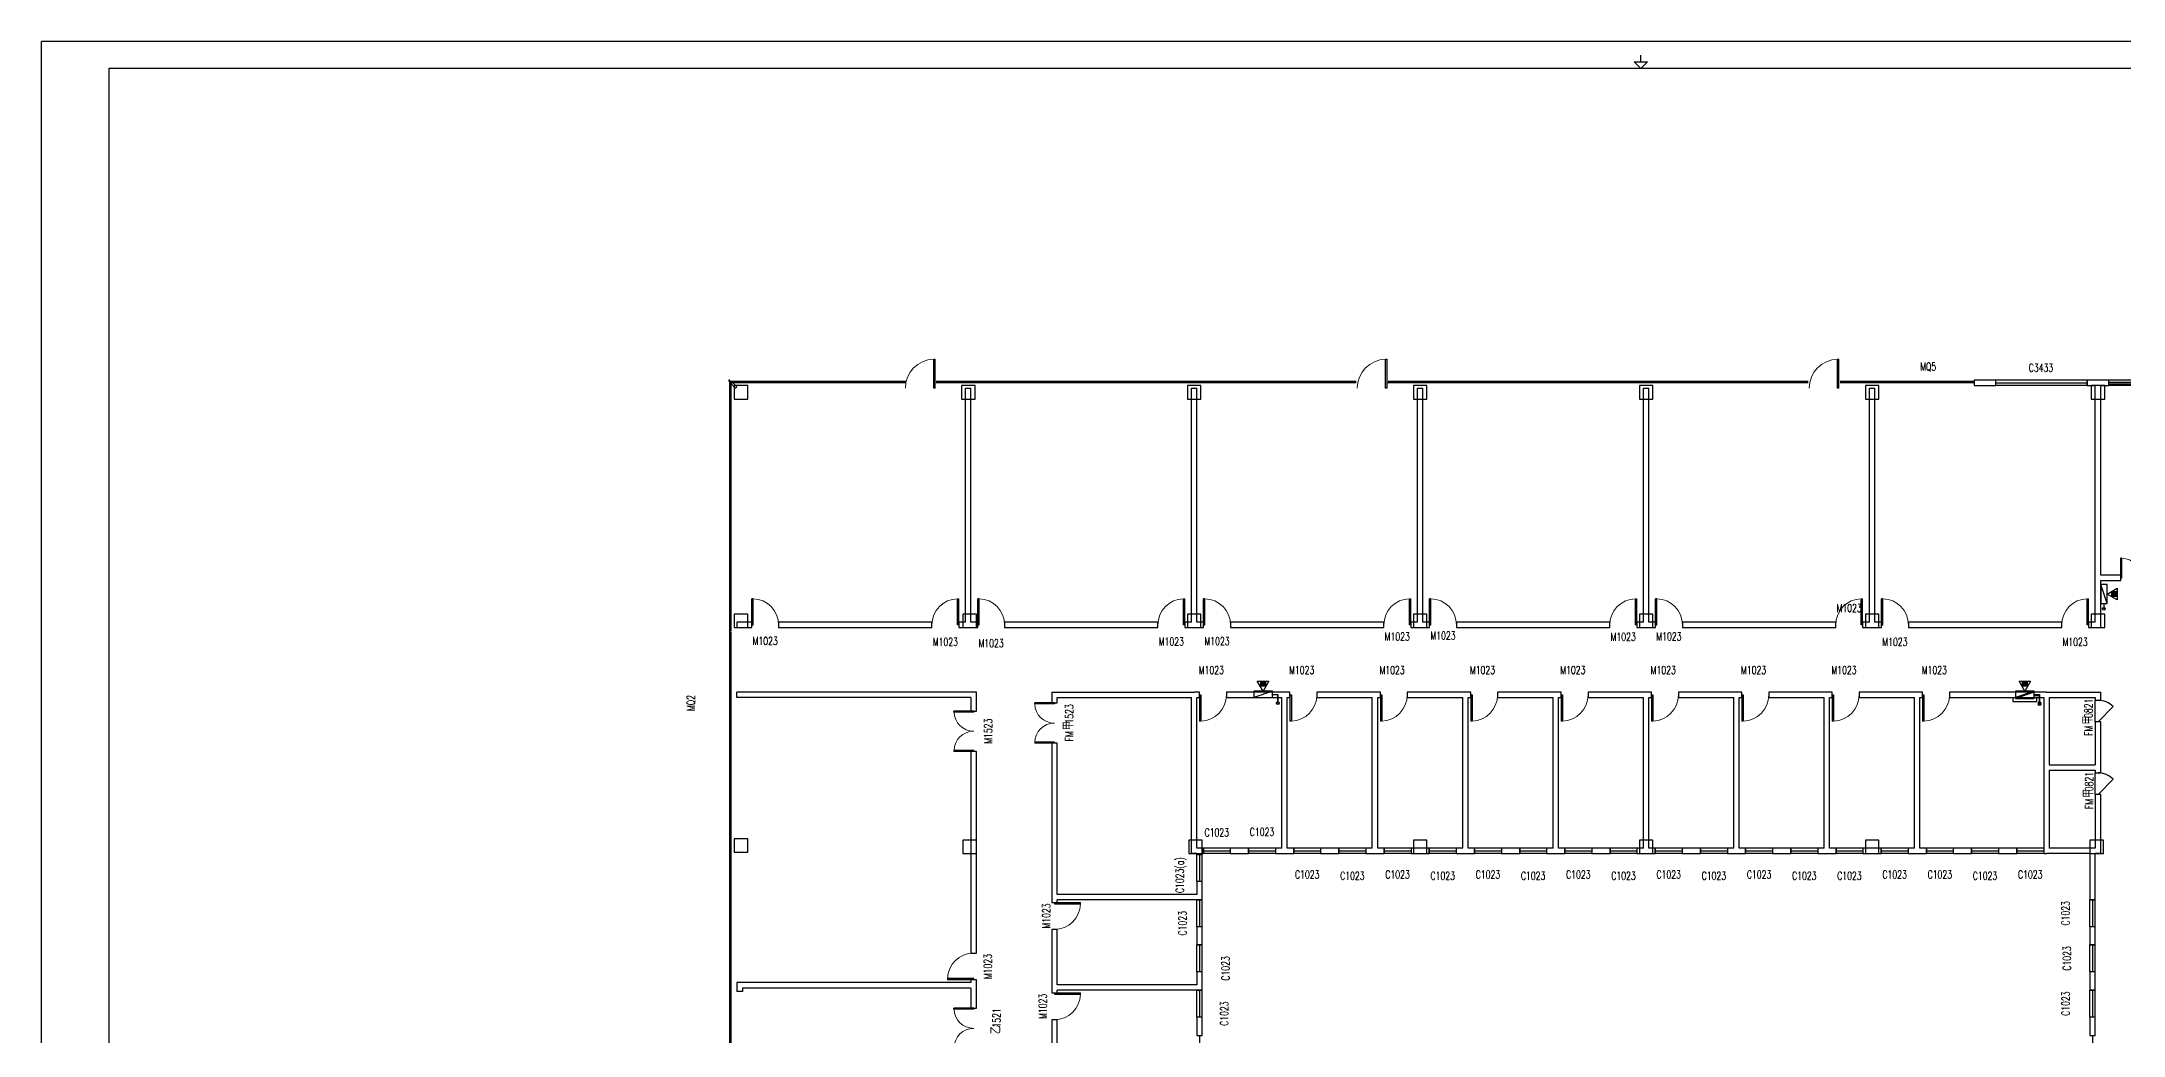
# Model space of a CAD drawing. Header units: inches. Extents: x -867 to 118033, y 1038912 to 1123012.
# Drawn here: x -867 to 76525, y 1086063 to 1123012 of the extents above; entities that cross this region are included whole.
import ezdxf

# ---------------------------------------------------------------- set-up
doc = ezdxf.new("R2010")
doc.units = ezdxf.units.IN
doc.header["$MEASUREMENT"] = 0
for name, color, linetype in [('COLUMN', 10, 'Continuous'), ('CURTWALL', 10, 'Continuous'), ('DOOR_FIRE', 10, 'Continuous'), ('DOOR_FIRE_TEXT', 10, 'Continuous'), ('WALL', 10, 'Continuous'), ('WINDOW', 10, 'Continuous'), ('WINDOW_TEXT', 10, 'Continuous')]:
    doc.layers.add(name, color=color, linetype=linetype)
doc.styles.add('_TCH_WINDOW', font='SIMPLEX', dxfattribs={"bigfont": 'GBCBIG'})

msp = doc.modelspace()

# ---------------------------------------------------------------- linework, layer by layer
at = {"color": 7}
for p, q in [((-867, 1038912), (-867, 1123012)), ((118033, 1123012), (-867, 1123012)), ((58583, 1122257), (58583, 1122507))]:
    msp.add_line(p, q, dxfattribs=at)
at = {"color": 1}
for p, q in [((75803, 1102123, -1000), (75803, 1101923, -1000)), ((44893, 1098743), (45093, 1098743)), ((45093, 1098743), (45093, 1098413)), ((73213, 1098743), (73413, 1098743)), ((73213, 1098702), (73413, 1098702)), ((73413, 1098743), (73413, 1098413)), ((73413, 1098702), (73413, 1098372))]:
    msp.add_line(p, q, dxfattribs=at)
at = {"color": 8}
for p, q in [((76221, 1102561, -1000), (76102, 1102441, -1000)), ((76164, 1102561, -1000), (76102, 1102498, -1000)), ((76249, 1102561, -1000), (76102, 1102413, -1000)), ((76136, 1102561, -1000), (76102, 1102526, -1000)), ((76193, 1102561, -1000), (76102, 1102470, -1000)), ((76278, 1102561, -1000), (76102, 1102385, -1000)), ((76278, 1102533, -1000), (76130, 1102385, -1000)), ((76278, 1102504, -1000), (76158, 1102385, -1000)), ((76278, 1102476, -1000), (76186, 1102385, -1000)), ((76278, 1102448, -1000), (76215, 1102385, -1000)), ((76278, 1102419, -1000), (76243, 1102385, -1000)), ((44455, 1099217), (44631, 1099041)), ((44455, 1099189), (44602, 1099041)), ((44455, 1099161), (44574, 1099041)), ((44455, 1099133), (44546, 1099041)), ((44455, 1099104), (44517, 1099041)), ((44455, 1099076), (44489, 1099041)), ((44483, 1099217), (44631, 1099070)), ((44511, 1099217), (44631, 1099098)), ((44539, 1099217), (44631, 1099126)), ((44568, 1099217), (44631, 1099155)), ((44596, 1099217), (44631, 1099183)), ((72775, 1099217), (72951, 1099041)), ((72775, 1099189), (72922, 1099041)), ((72775, 1099161), (72894, 1099041)), ((72775, 1099133), (72866, 1099041)), ((72775, 1099104), (72837, 1099041)), ((72775, 1099076), (72809, 1099041)), ((72803, 1099217), (72951, 1099070)), ((72831, 1099217), (72951, 1099098)), ((72859, 1099217), (72951, 1099126)), ((72888, 1099217), (72951, 1099155)), ((72916, 1099217), (72951, 1099183))]:
    msp.add_line(p, q, dxfattribs=at)
at = {"color": 1, "linetype": 'Continuous', "ltscale": 2}
for p, q in [((45093, 1098413), (45093, 1098743)), ((73413, 1098413), (73413, 1098743)), ((73413, 1098372), (73413, 1098702))]:
    msp.add_line(p, q, dxfattribs=at)
at = {"color": 7}
msp.add_lwpolyline([(117033, 1039912), (117033, 1122012), (1633, 1122012), (1633, 1039912)], close=True, dxfattribs=at)
at = {"color": 30, "linetype": 'Continuous'}
for points in [[(75683, 1102823), (75683, 1102123), (75923, 1102123), (75683, 1102823)], [(75683, 1102823), (75683, 1102123), (75923, 1102123), (75923, 1102823)], [(44193, 1098622), (44893, 1098622), (44893, 1098862), (44193, 1098862)], [(44193, 1098622), (44893, 1098622), (44893, 1098862), (44193, 1098622)], [(72513, 1098622), (73213, 1098622), (73213, 1098862), (72513, 1098862)], [(72513, 1098622), (73213, 1098622), (73213, 1098862), (72513, 1098622)], [(72513, 1098582), (73213, 1098582), (73213, 1098822), (72513, 1098582)], [(72513, 1098582), (73213, 1098582), (73213, 1098822), (72513, 1098822)]]:
    msp.add_lwpolyline(points, close=True, dxfattribs=at)
at = {"color": 2}
for points in [[(75923, 1102473), (76295, 1102688), (76295, 1102258)], [(76278, 1102561), (76278, 1102385), (76102, 1102385), (76102, 1102561)], [(44543, 1098862), (44328, 1099235), (44757, 1099235)], [(44455, 1099217), (44631, 1099217), (44631, 1099041), (44455, 1099041)], [(72863, 1098862), (72648, 1099235), (73077, 1099235)], [(72775, 1099217), (72951, 1099217), (72951, 1099041), (72775, 1099041)]]:
    msp.add_lwpolyline(points, close=True, dxfattribs=at)
at = {"color": 30}
msp.add_lwpolyline([(72413, 1098622), (72413, 1098482), (73313, 1098482), (73313, 1098622)], dxfattribs=at)
at = {"color": 7}
msp.add_polyline3d([(58333, 1122257, 0), (58833, 1122257, 0), (58583, 1122007, 0)], close=True, dxfattribs=at)
at = {"color": 2}
for centre in [(75803, 1101923, -2000), (45093, 1098413), (73413, 1098413), (73413, 1098372)]:
    msp.add_circle(centre, 50, dxfattribs=at)
at = {"layer": 'COLUMN', "color": 2, "ltscale": 3}
for points in [[(25383, 1109723), (25383, 1110223), (24883, 1110223), (24883, 1109723)], [(33833, 1109723), (33833, 1110223), (33333, 1110223), (33333, 1109723)], [(42233, 1109723), (42233, 1110223), (41733, 1110223), (41733, 1109723)], [(50633, 1109723), (50633, 1110223), (50133, 1110223), (50133, 1109723)], [(59033, 1109723), (59033, 1110223), (58533, 1110223), (58533, 1109723)], [(67433, 1109723), (67433, 1110223), (66933, 1110223), (66933, 1109723)], [(75833, 1109723), (75833, 1110223), (75333, 1110223), (75333, 1109723)], [(25383, 1101223), (25383, 1101723), (24883, 1101723), (24883, 1101223)], [(33883, 1101223), (33883, 1101723), (33383, 1101723), (33383, 1101223)], [(42233, 1101223), (42233, 1101723), (41733, 1101723), (41733, 1101223)], [(50633, 1101223), (50633, 1101723), (50133, 1101723), (50133, 1101223)], [(59033, 1101223), (59033, 1101723), (58533, 1101723), (58533, 1101223)], [(67433, 1101223), (67433, 1101723), (66933, 1101723), (66933, 1101223)], [(75833, 1101223), (75833, 1101723), (75333, 1101723), (75333, 1101223)], [(25383, 1092873), (25383, 1093373), (24883, 1093373), (24883, 1092873)], [(33883, 1092823), (33883, 1093323), (33383, 1093323), (33383, 1092823)], [(42283, 1092823), (42283, 1093323), (41783, 1093323), (41783, 1092823)], [(50633, 1092823), (50633, 1093323), (50133, 1093323), (50133, 1092823)], [(59033, 1092823), (59033, 1093323), (58533, 1093323), (58533, 1092823)], [(67433, 1092823), (67433, 1093323), (66933, 1093323), (66933, 1092823)], [(75783, 1092823), (75783, 1093323), (75283, 1093323), (75283, 1092823)]]:
    msp.add_lwpolyline(points, close=True, dxfattribs=at)
at = {"layer": 'CURTWALL', "color": 4}
for p, q in [((32393, 1110393), (48003, 1110393)), ((32393, 1110343), (48003, 1110343)), ((49153, 1110343), (64803, 1110343)), ((49193, 1110393), (64803, 1110393))]:
    msp.add_line(p, q, dxfattribs=at)
for points in [[(24763, 1101053), (24713, 1101053), (24713, 1110393), (31243, 1110393)], [(24763, 1101103), (24763, 1101103), (24763, 1110343), (31243, 1110343)], [(65993, 1110393), (67603, 1110393), (67603, 1110393), (70983, 1110393)], [(65993, 1110343), (67553, 1110343), (67553, 1110343), (70983, 1110343)], [(27963, 1084253), (24713, 1084253), (24713, 1101063)], [(27963, 1084303), (24763, 1084303), (24763, 1101063)]]:
    msp.add_lwpolyline(points, dxfattribs=at)
at = {"layer": 'DOOR_FIRE', "color": 7}
for p, q in [((76433, 1103073), (76433, 1103804)), ((76470, 1103804), (76433, 1103804)), ((76470, 1103073), (76470, 1103804)), ((76433, 1103073), (76470, 1103073)), ((36051, 1098385), (36051, 1098423)), ((36783, 1098423), (36051, 1098423)), ((36783, 1098385), (36051, 1098385)), ((36783, 1098423), (36783, 1098385)), ((36051, 1096960), (36051, 1096923)), ((36783, 1096960), (36051, 1096960)), ((36783, 1096923), (36051, 1096923)), ((36783, 1096923), (36783, 1096960)), ((33051, 1087035), (33051, 1087073)), ((33783, 1087073), (33051, 1087073)), ((33783, 1087035), (33051, 1087035)), ((33783, 1087073), (33783, 1087035))]:
    msp.add_line(p, q, dxfattribs=at)
at = {"layer": 'DOOR_FIRE', "color": 4}
for p, q in [((75483, 1097723), (75483, 1098523)), ((75583, 1097723), (76148, 1098288)), ((75483, 1095023), (75483, 1095823)), ((75583, 1095023), (76148, 1095588))]:
    msp.add_line(p, q, dxfattribs=at)
at = {"layer": 'DOOR_FIRE', "color": 7, "lineweight": 13}
for centre, start, end in [((76451, 1103073), 0, 88.53072), ((36783, 1098404), 181.46928, 270), ((36783, 1096941), 90, 178.53072), ((33783, 1087054), 181.46928, 270), ((33783, 1085591), 90, 178.53072)]:
    msp.add_arc(centre, 731, start, end, dxfattribs=at)
at = {"layer": 'DOOR_FIRE', "color": 4}
for centre in [(75583, 1097723), (75583, 1095023)]:
    msp.add_arc(centre, 800, 45, 90, dxfattribs=at)
at = {"layer": 'WALL', "color": 2}
for p, q in [((33483, 1110123), (33683, 1110123)), ((33483, 1101423), (33483, 1110123)), ((33683, 1101423), (33683, 1110123)), ((41883, 1101423), (41883, 1110123)), ((41883, 1110123), (42083, 1110123)), ((42083, 1101423), (42083, 1110123)), ((50283, 1101423), (50283, 1110123)), ((50283, 1110123), (50483, 1110123)), ((50483, 1101423), (50483, 1110123)), ((58683, 1101423), (58683, 1110123)), ((58683, 1110123), (58883, 1110123)), ((58883, 1101423), (58883, 1110123)), ((67083, 1101423), (67083, 1110123)), ((67083, 1110123), (67283, 1110123)), ((67283, 1101423), (67283, 1110123)), ((70983, 1110422), (70983, 1110223)), ((71783, 1110422), (70983, 1110422)), ((70983, 1110223), (71783, 1110223)), ((71783, 1110223), (71783, 1110422)), ((75583, 1110422), (75183, 1110422)), ((75183, 1110422), (75183, 1110223)), ((75183, 1110223), (75483, 1110223)), ((75483, 1103073), (75483, 1110223)), ((75983, 1110422), (75583, 1110422)), ((75683, 1110223), (75983, 1110223)), ((75683, 1103173), (75683, 1110223)), ((75983, 1110223), (75983, 1110422)), ((75483, 1101423), (75483, 1103073)), ((76433, 1103173), (75683, 1103173)), ((75683, 1101223), (75683, 1102973)), ((75683, 1102973), (76433, 1102973)), ((76433, 1102973), (76433, 1103173)), ((24983, 1101423), (24983, 1101223)), ((25533, 1101423), (24983, 1101423)), ((25533, 1101223), (25533, 1101423)), ((32233, 1101423), (26533, 1101423)), ((26533, 1101423), (26533, 1101223)), ((32233, 1101223), (32233, 1101423)), ((33483, 1101423), (33233, 1101423)), ((33233, 1101423), (33233, 1101223)), ((33933, 1101423), (33683, 1101423)), ((33933, 1101223), (33933, 1101423)), ((34933, 1101423), (34933, 1101223)), ((40633, 1101423), (34933, 1101423)), ((40633, 1101223), (40633, 1101423)), ((41883, 1101423), (41633, 1101423)), ((41633, 1101423), (41633, 1101223)), ((42333, 1101423), (42083, 1101423)), ((42333, 1101223), (42333, 1101423)), ((43333, 1101423), (43333, 1101223)), ((49033, 1101423), (43333, 1101423)), ((49033, 1101223), (49033, 1101423)), ((50283, 1101423), (50033, 1101423)), ((50033, 1101423), (50033, 1101223)), ((50733, 1101423), (50483, 1101423)), ((50733, 1101223), (50733, 1101423)), ((51733, 1101423), (51733, 1101223)), ((57433, 1101423), (51733, 1101423)), ((57433, 1101223), (57433, 1101423)), ((58683, 1101423), (58433, 1101423)), ((58433, 1101423), (58433, 1101223)), ((59133, 1101423), (58883, 1101423)), ((59133, 1101223), (59133, 1101423)), ((60133, 1101423), (60133, 1101223)), ((65833, 1101423), (60133, 1101423)), ((65833, 1101223), (65833, 1101423)), ((66833, 1101423), (66833, 1101223)), ((67083, 1101423), (66833, 1101423)), ((67533, 1101423), (67283, 1101423)), ((67533, 1101223), (67533, 1101423)), ((74233, 1101423), (68533, 1101423)), ((68533, 1101423), (68533, 1101223)), ((74233, 1101223), (74233, 1101423)), ((75483, 1101423), (75233, 1101423)), ((75233, 1101423), (75233, 1101223)), ((24983, 1101223), (25533, 1101223)), ((26533, 1101223), (32233, 1101223)), ((33233, 1101223), (33583, 1101223)), ((33583, 1101223), (33933, 1101223)), ((34933, 1101223), (40633, 1101223)), ((41633, 1101223), (41983, 1101223)), ((41983, 1101223), (42333, 1101223)), ((43333, 1101223), (49033, 1101223)), ((50033, 1101223), (50383, 1101223)), ((50383, 1101223), (50733, 1101223)), ((51733, 1101223), (57433, 1101223)), ((58433, 1101223), (58783, 1101223)), ((58783, 1101223), (59133, 1101223)), ((60133, 1101223), (65833, 1101223)), ((66833, 1101223), (67183, 1101223)), ((67183, 1101223), (67533, 1101223)), ((68533, 1101223), (74233, 1101223)), ((75233, 1101223), (75683, 1101223)), ((33883, 1098822), (24983, 1098822)), ((24983, 1098622), (24983, 1098822)), ((33683, 1098622), (24983, 1098622)), ((33683, 1098622), (33683, 1098123)), ((33883, 1098123), (33883, 1098822)), ((36683, 1098822), (41983, 1098822)), ((36683, 1098822), (36683, 1098423)), ((36683, 1098423), (36883, 1098423)), ((36883, 1098423), (36883, 1098622)), ((36883, 1098622), (41883, 1098622)), ((41883, 1092823), (41883, 1098622)), ((42183, 1098822), (41983, 1098822)), ((42083, 1093023), (42083, 1098622)), ((42083, 1098622), (42183, 1098622)), ((42183, 1098622), (42183, 1098822)), ((43183, 1098822), (43183, 1098622)), ((45343, 1098822), (43183, 1098822)), ((43183, 1098622), (45243, 1098622)), ((45243, 1093023), (45243, 1098622)), ((45543, 1098822), (45343, 1098822)), ((45443, 1098622), (45543, 1098622)), ((45443, 1093023), (45443, 1098622)), ((45543, 1098622), (45543, 1098822)), ((46543, 1098822), (46543, 1098622)), ((48703, 1098822), (46543, 1098822)), ((46543, 1098622), (48603, 1098622)), ((48603, 1093023), (48603, 1098622)), ((48903, 1098822), (48703, 1098822)), ((48803, 1093023), (48803, 1098622)), ((48803, 1098622), (48903, 1098622)), ((48903, 1098622), (48903, 1098822)), ((52063, 1098822), (49903, 1098822)), ((49903, 1098822), (49903, 1098622)), ((49903, 1098622), (51963, 1098622)), ((51963, 1093023), (51963, 1098622)), ((52263, 1098822), (52063, 1098822)), ((52163, 1098622), (52263, 1098622)), ((52163, 1093023), (52163, 1098622)), ((52263, 1098622), (52263, 1098822)), ((55423, 1098822), (53263, 1098822)), ((53263, 1098822), (53263, 1098622)), ((53263, 1098622), (55323, 1098622)), ((55323, 1093023), (55323, 1098622)), ((55623, 1098822), (55423, 1098822)), ((55523, 1093023), (55523, 1098622)), ((55523, 1098622), (55623, 1098622)), ((55623, 1098622), (55623, 1098822)), ((56623, 1098822), (56623, 1098622)), ((58783, 1098822), (56623, 1098822)), ((56623, 1098622), (58683, 1098622)), ((58683, 1093023), (58683, 1098622)), ((58983, 1098822), (58783, 1098822)), ((58883, 1093023), (58883, 1098622)), ((58883, 1098622), (58983, 1098622)), ((58983, 1098622), (58983, 1098822)), ((59983, 1098822), (59983, 1098622)), ((62143, 1098822), (59983, 1098822)), ((59983, 1098622), (62043, 1098622)), ((62043, 1093023), (62043, 1098622)), ((62343, 1098822), (62143, 1098822)), ((62243, 1098622), (62343, 1098622)), ((62243, 1093023), (62243, 1098622)), ((62343, 1098622), (62343, 1098822)), ((63343, 1098822), (63343, 1098622)), ((65503, 1098822), (63343, 1098822)), ((63343, 1098622), (65403, 1098622)), ((65403, 1093023), (65403, 1098622)), ((65703, 1098822), (65503, 1098822)), ((65603, 1098622), (65703, 1098622)), ((65603, 1093023), (65603, 1098622)), ((65703, 1098622), (65703, 1098822)), ((68863, 1098822), (66703, 1098822)), ((66703, 1098822), (66703, 1098622)), ((66703, 1098622), (68763, 1098622)), ((68763, 1093023), (68763, 1098622)), ((69063, 1098822), (68863, 1098822)), ((68963, 1098622), (69063, 1098622)), ((68963, 1093023), (68963, 1098622)), ((69063, 1098622), (69063, 1098822)), ((73663, 1098822), (70063, 1098822)), ((70063, 1098822), (70063, 1098622)), ((70063, 1098622), (73563, 1098622)), ((73563, 1098622), (73563, 1096023)), ((73663, 1098822), (75683, 1098822)), ((73763, 1098622), (73763, 1096123)), ((73763, 1098622), (75483, 1098622)), ((75483, 1098622), (75483, 1098523)), ((75483, 1098523), (75683, 1098523)), ((75683, 1098523), (75683, 1098822)), ((33683, 1098123), (33883, 1098123)), ((75483, 1097723), (75483, 1096123)), ((75683, 1097723), (75483, 1097723)), ((75683, 1096023), (75683, 1097723)), ((36883, 1096923), (36683, 1096923)), ((36683, 1096923), (36683, 1091203)), ((36883, 1091303), (36883, 1096923)), ((33883, 1096623), (33683, 1096623)), ((33683, 1096623), (33683, 1089123)), ((33883, 1089123), (33883, 1096623)), ((73563, 1096023), (73563, 1093023)), ((73763, 1096123), (75483, 1096123)), ((73763, 1095923), (75483, 1095923)), ((73763, 1095923), (73763, 1093023)), ((75483, 1095923), (75483, 1095823)), ((75683, 1095823), (75683, 1096023)), ((75483, 1095823), (75683, 1095823)), ((75483, 1095023), (75483, 1093023)), ((75683, 1095023), (75483, 1095023)), ((75683, 1092823), (75683, 1095023)), ((42083, 1092823), (41883, 1092823)), ((42183, 1093023), (42083, 1093023)), ((42083, 1092823), (42083, 1092783)), ((42323, 1093023), (42183, 1093023)), ((42283, 1092783), (42283, 1092823)), ((42283, 1092823), (42323, 1092823)), ((42323, 1092823), (42323, 1093023)), ((44003, 1093023), (43323, 1093023)), ((43323, 1093023), (43323, 1092823)), ((43323, 1092823), (44003, 1092823)), ((44003, 1092823), (44003, 1093023)), ((45003, 1093023), (45003, 1092823)), ((45243, 1093023), (45003, 1093023)), ((45003, 1092823), (45343, 1092823)), ((45343, 1092823), (45683, 1092823)), ((45683, 1093023), (45443, 1093023)), ((45683, 1092823), (45683, 1093023)), ((46683, 1093023), (46683, 1092823)), ((47363, 1093023), (46683, 1093023)), ((46683, 1092823), (47363, 1092823)), ((47363, 1092823), (47363, 1093023)), ((48363, 1093023), (48363, 1092823)), ((48603, 1093023), (48363, 1093023)), ((48363, 1092823), (48703, 1092823)), ((48703, 1092823), (49043, 1092823)), ((49043, 1093023), (48803, 1093023)), ((49043, 1092823), (49043, 1093023)), ((50723, 1093023), (50043, 1093023)), ((50043, 1093023), (50043, 1092823)), ((50043, 1092823), (50723, 1092823)), ((50723, 1092823), (50723, 1093023)), ((51963, 1093023), (51723, 1093023)), ((51723, 1093023), (51723, 1092823)), ((51723, 1092823), (52063, 1092823)), ((52063, 1092823), (52403, 1092823)), ((52403, 1093023), (52163, 1093023)), ((52403, 1092823), (52403, 1093023)), ((53403, 1093023), (53403, 1092823)), ((54083, 1093023), (53403, 1093023)), ((53403, 1092823), (54083, 1092823)), ((54083, 1092823), (54083, 1093023)), ((55083, 1093023), (55083, 1092823)), ((55323, 1093023), (55083, 1093023)), ((55083, 1092823), (55423, 1092823)), ((55423, 1092823), (55763, 1092823)), ((55763, 1093023), (55523, 1093023)), ((55763, 1092823), (55763, 1093023)), ((57443, 1093023), (56763, 1093023)), ((56763, 1093023), (56763, 1092823)), ((56763, 1092823), (57443, 1092823)), ((57443, 1092823), (57443, 1093023)), ((58683, 1093023), (58443, 1093023)), ((58443, 1093023), (58443, 1092823)), ((58443, 1092823), (58783, 1092823)), ((58783, 1092823), (59123, 1092823)), ((59123, 1093023), (58883, 1093023)), ((59123, 1092823), (59123, 1093023)), ((60123, 1093023), (60123, 1092823)), ((60803, 1093023), (60123, 1093023)), ((60123, 1092823), (60803, 1092823)), ((60803, 1092823), (60803, 1093023)), ((62043, 1093023), (61803, 1093023)), ((61803, 1093023), (61803, 1092823)), ((61803, 1092823), (62143, 1092823)), ((62143, 1092823), (62483, 1092823)), ((62483, 1093023), (62243, 1093023)), ((62483, 1092823), (62483, 1093023)), ((64163, 1093023), (63483, 1093023)), ((63483, 1093023), (63483, 1092823)), ((63483, 1092823), (64163, 1092823)), ((64163, 1092823), (64163, 1093023)), ((65163, 1093023), (65163, 1092823)), ((65403, 1093023), (65163, 1093023)), ((65163, 1092823), (65503, 1092823)), ((65503, 1092823), (65843, 1092823)), ((65843, 1093023), (65603, 1093023)), ((65843, 1092823), (65843, 1093023)), ((67523, 1093023), (66843, 1093023)), ((66843, 1093023), (66843, 1092823)), ((66843, 1092823), (67523, 1092823)), ((67523, 1092823), (67523, 1093023)), ((68763, 1093023), (68523, 1093023)), ((68523, 1093023), (68523, 1092823)), ((68523, 1092823), (68863, 1092823)), ((68863, 1092823), (69203, 1092823)), ((69203, 1093023), (68963, 1093023)), ((69203, 1092823), (69203, 1093023)), ((70883, 1093023), (70203, 1093023)), ((70203, 1093023), (70203, 1092823)), ((70203, 1092823), (70883, 1092823)), ((70883, 1092823), (70883, 1093023)), ((72563, 1093023), (71883, 1093023)), ((71883, 1093023), (71883, 1092823)), ((71883, 1092823), (72563, 1092823)), ((72563, 1092823), (72563, 1093023)), ((73563, 1093023), (73563, 1092823)), ((73563, 1092823), (73663, 1092823)), ((75283, 1092823), (73663, 1092823)), ((75383, 1093023), (73763, 1093023)), ((75283, 1092823), (75283, 1091103)), ((75483, 1093023), (75383, 1093023)), ((75683, 1092823), (75483, 1092823)), ((75483, 1091103), (75483, 1092823)), ((42083, 1092783), (42283, 1092783)), ((42083, 1091303), (36883, 1091303)), ((42083, 1091783), (42083, 1091303)), ((42283, 1091783), (42083, 1091783)), ((42283, 1091203), (42283, 1091783)), ((36683, 1091203), (36683, 1091003)), ((36683, 1091003), (36883, 1091003)), ((36883, 1091003), (36883, 1091103)), ((42083, 1091103), (36883, 1091103)), ((42083, 1091103), (42283, 1091103)), ((42283, 1091103), (42283, 1091203)), ((75283, 1091103), (75483, 1091103)), ((36883, 1090003), (36683, 1090003)), ((36683, 1090003), (36683, 1087843)), ((36883, 1087943), (36883, 1090003)), ((42283, 1090103), (42083, 1090103)), ((42083, 1090103), (42083, 1089423)), ((42283, 1089423), (42283, 1090103)), ((75483, 1090103), (75283, 1090103)), ((75283, 1090103), (75283, 1089423)), ((75483, 1089423), (75483, 1090103)), ((33683, 1089123), (33883, 1089123)), ((42083, 1089423), (42283, 1089423)), ((75283, 1089423), (75483, 1089423)), ((42283, 1088423), (42083, 1088423)), ((42083, 1088423), (42083, 1087943)), ((42283, 1087843), (42283, 1088423)), ((75283, 1088423), (75283, 1087743)), ((75483, 1088423), (75283, 1088423)), ((75483, 1087743), (75483, 1088423)), ((33683, 1088023), (24983, 1088023)), ((24983, 1088023), (24983, 1087693)), ((25183, 1087693), (24983, 1087693)), ((25183, 1087823), (25183, 1087693)), ((33683, 1087823), (25183, 1087823)), ((33683, 1088123), (33683, 1088023)), ((33883, 1088123), (33683, 1088123)), ((33683, 1087823), (33683, 1087073)), ((33883, 1087923), (33883, 1088123)), ((33883, 1087073), (33883, 1087923)), ((36683, 1087843), (36683, 1087643)), ((36683, 1087643), (36883, 1087643)), ((42083, 1087943), (36883, 1087943)), ((36883, 1087643), (36883, 1087743)), ((42083, 1087743), (36883, 1087743)), ((42083, 1087743), (42283, 1087743)), ((42283, 1087743), (42283, 1087843)), ((75283, 1087743), (75483, 1087743)), ((33683, 1087073), (33883, 1087073)), ((36683, 1086643), (36683, 1084483)), ((36883, 1086643), (36683, 1086643)), ((36883, 1084583), (36883, 1086643)), ((42083, 1086743), (42083, 1086063)), ((42283, 1086743), (42083, 1086743)), ((42283, 1086063), (42283, 1086743)), ((75283, 1086743), (75283, 1086063)), ((75483, 1086743), (75283, 1086743)), ((75483, 1086063), (75483, 1086743)), ((42083, 1086063), (42283, 1086063)), ((75283, 1086063), (75483, 1086063))]:
    msp.add_line(p, q, dxfattribs=at)
at = {"layer": 'WINDOW', "color": 7}
for p, q in [((32297, 1111205), (32353, 1111205)), ((32297, 1110123), (32297, 1111205)), ((32353, 1110123), (32353, 1111205)), ((49097, 1111205), (49153, 1111205)), ((49097, 1110123), (49097, 1111205)), ((49153, 1110123), (49153, 1111205)), ((65897, 1110123), (65897, 1111205)), ((65897, 1111205), (65953, 1111205)), ((65953, 1110123), (65953, 1111205)), ((32353, 1110123), (32297, 1110123)), ((49153, 1110123), (49097, 1110123)), ((65953, 1110123), (65897, 1110123)), ((78683, 1110422), (75983, 1110422)), ((75983, 1110356), (78683, 1110356)), ((75983, 1110289), (78683, 1110289)), ((78683, 1110223), (75983, 1110223)), ((25583, 1102298), (25533, 1102298)), ((25533, 1101323), (25533, 1102298)), ((25583, 1101323), (25583, 1102298)), ((33183, 1101323), (33183, 1102298)), ((33183, 1102298), (33233, 1102298)), ((33233, 1101323), (33233, 1102298)), ((33983, 1102298), (33933, 1102298)), ((33933, 1101323), (33933, 1102298)), ((33983, 1101323), (33983, 1102298)), ((41583, 1102298), (41633, 1102298)), ((41583, 1101323), (41583, 1102298)), ((41633, 1101323), (41633, 1102298)), ((42383, 1102298), (42333, 1102298)), ((42333, 1101323), (42333, 1102298)), ((42383, 1101323), (42383, 1102298)), ((49983, 1101323), (49983, 1102298)), ((49983, 1102298), (50033, 1102298)), ((50033, 1101323), (50033, 1102298)), ((50783, 1102298), (50733, 1102298)), ((50733, 1101323), (50733, 1102298)), ((50783, 1101323), (50783, 1102298)), ((58383, 1102298), (58433, 1102298)), ((58383, 1101323), (58383, 1102298)), ((58433, 1101323), (58433, 1102298)), ((59183, 1102298), (59133, 1102298)), ((59133, 1101323), (59133, 1102298)), ((59183, 1101323), (59183, 1102298)), ((66783, 1102298), (66833, 1102298)), ((66783, 1101323), (66783, 1102298)), ((66833, 1101323), (66833, 1102298)), ((67533, 1101323), (67533, 1102298)), ((67583, 1102298), (67533, 1102298)), ((67583, 1101323), (67583, 1102298)), ((75183, 1101323), (75183, 1102298)), ((75183, 1102298), (75233, 1102298)), ((75233, 1101323), (75233, 1102298)), ((25533, 1101323), (25583, 1101323)), ((33233, 1101323), (33183, 1101323)), ((33933, 1101323), (33983, 1101323)), ((41633, 1101323), (41583, 1101323)), ((42333, 1101323), (42383, 1101323)), ((50033, 1101323), (49983, 1101323)), ((50733, 1101323), (50783, 1101323)), ((58433, 1101323), (58383, 1101323)), ((59133, 1101323), (59183, 1101323)), ((66833, 1101323), (66783, 1101323)), ((67533, 1101323), (67583, 1101323)), ((75233, 1101323), (75183, 1101323)), ((42183, 1098723), (42183, 1097748)), ((42183, 1098723), (42233, 1098723)), ((42233, 1098723), (42233, 1097748)), ((45543, 1098723), (45593, 1098723)), ((45543, 1098723), (45543, 1097748)), ((45593, 1098723), (45593, 1097748)), ((48903, 1098723), (48903, 1097748)), ((48903, 1098723), (48953, 1098723)), ((48953, 1098723), (48953, 1097748)), ((52263, 1098723), (52263, 1097748)), ((52263, 1098723), (52313, 1098723)), ((52313, 1098723), (52313, 1097748)), ((55623, 1098723), (55673, 1098723)), ((55623, 1098723), (55623, 1097748)), ((55673, 1098723), (55673, 1097748)), ((58983, 1098723), (59033, 1098723)), ((58983, 1098723), (58983, 1097748)), ((59033, 1098723), (59033, 1097748)), ((62343, 1098723), (62393, 1098723)), ((62343, 1098723), (62343, 1097748)), ((62393, 1098723), (62393, 1097748)), ((65703, 1098723), (65703, 1097748)), ((65703, 1098723), (65753, 1098723)), ((65753, 1098723), (65753, 1097748)), ((69063, 1098723), (69113, 1098723)), ((69063, 1098723), (69063, 1097748)), ((69113, 1098723), (69113, 1097748)), ((33051, 1098085), (33051, 1098123)), ((33783, 1098123), (33051, 1098123)), ((33783, 1098085), (33051, 1098085)), ((33783, 1098123), (33783, 1098085)), ((42233, 1097748), (42183, 1097748)), ((45593, 1097748), (45543, 1097748)), ((48953, 1097748), (48903, 1097748)), ((52313, 1097748), (52263, 1097748)), ((55673, 1097748), (55623, 1097748)), ((59033, 1097748), (58983, 1097748)), ((62393, 1097748), (62343, 1097748)), ((65753, 1097748), (65703, 1097748)), ((69113, 1097748), (69063, 1097748)), ((33051, 1096660), (33051, 1096623)), ((33783, 1096660), (33051, 1096660)), ((33783, 1096623), (33783, 1096660)), ((33783, 1096623), (33051, 1096623)), ((36783, 1091003), (36783, 1090953)), ((36783, 1091003), (37758, 1091003)), ((36783, 1090953), (37758, 1090953)), ((37758, 1090953), (37758, 1091003)), ((32808, 1088173), (32808, 1088123)), ((33783, 1088173), (32808, 1088173)), ((33783, 1088123), (33783, 1088173)), ((33783, 1088123), (32808, 1088123)), ((36783, 1087643), (37758, 1087643)), ((36783, 1087643), (36783, 1087593)), ((36783, 1087593), (37758, 1087593)), ((37758, 1087593), (37758, 1087643))]:
    msp.add_line(p, q, dxfattribs=at)
at = {"layer": 'WINDOW', "color": 31}
msp.add_line((24713, 1110393), (24763, 1110343), dxfattribs=at)
at = {"layer": 'WINDOW', "color": 4}
for p, q in [((71783, 1110223), (71783, 1110422)), ((75183, 1110422), (71783, 1110422)), ((71783, 1110323), (75183, 1110323)), ((75183, 1110223), (71783, 1110223)), ((75183, 1110223), (75183, 1110422)), ((42323, 1093023), (42323, 1092823)), ((43323, 1093023), (42323, 1093023)), ((42323, 1092923), (43323, 1092923)), ((43323, 1092823), (42323, 1092823)), ((43323, 1093023), (43323, 1092823)), ((45003, 1093023), (44003, 1093023)), ((44003, 1093023), (44003, 1092823)), ((44003, 1092923), (45003, 1092923)), ((45003, 1092823), (44003, 1092823)), ((45003, 1093023), (45003, 1092823)), ((45683, 1093023), (45683, 1092823)), ((46683, 1093023), (45683, 1093023)), ((45683, 1092923), (46683, 1092923)), ((46683, 1092823), (45683, 1092823)), ((46683, 1093023), (46683, 1092823)), ((47363, 1093023), (47363, 1092823)), ((48363, 1093023), (47363, 1093023)), ((47363, 1092923), (48363, 1092923)), ((48363, 1092823), (47363, 1092823)), ((48363, 1093023), (48363, 1092823)), ((49043, 1093023), (49043, 1092823)), ((50043, 1093023), (49043, 1093023)), ((49043, 1092923), (50043, 1092923)), ((50043, 1092823), (49043, 1092823)), ((50043, 1093023), (50043, 1092823)), ((50723, 1093023), (50723, 1092823)), ((51723, 1093023), (50723, 1093023)), ((50723, 1092923), (51723, 1092923)), ((51723, 1092823), (50723, 1092823)), ((51723, 1093023), (51723, 1092823)), ((52403, 1093023), (52403, 1092823)), ((53403, 1093023), (52403, 1093023)), ((52403, 1092923), (53403, 1092923)), ((53403, 1092823), (52403, 1092823)), ((53403, 1093023), (53403, 1092823)), ((54083, 1093023), (54083, 1092823)), ((55083, 1093023), (54083, 1093023)), ((54083, 1092923), (55083, 1092923)), ((55083, 1092823), (54083, 1092823)), ((55083, 1093023), (55083, 1092823)), ((55763, 1093023), (55763, 1092823)), ((56763, 1093023), (55763, 1093023)), ((55763, 1092923), (56763, 1092923)), ((56763, 1092823), (55763, 1092823)), ((56763, 1093023), (56763, 1092823)), ((57443, 1093023), (57443, 1092823)), ((58443, 1093023), (57443, 1093023)), ((57443, 1092923), (58443, 1092923)), ((58443, 1092823), (57443, 1092823)), ((58443, 1093023), (58443, 1092823)), ((60123, 1093023), (59123, 1093023)), ((59123, 1093023), (59123, 1092823)), ((59123, 1092923), (60123, 1092923)), ((60123, 1092823), (59123, 1092823)), ((60123, 1093023), (60123, 1092823)), ((61803, 1093023), (60803, 1093023)), ((60803, 1093023), (60803, 1092823)), ((60803, 1092923), (61803, 1092923)), ((61803, 1092823), (60803, 1092823)), ((61803, 1093023), (61803, 1092823)), ((62483, 1093023), (62483, 1092823)), ((63483, 1093023), (62483, 1093023)), ((62483, 1092923), (63483, 1092923)), ((63483, 1092823), (62483, 1092823)), ((63483, 1093023), (63483, 1092823)), ((64163, 1093023), (64163, 1092823)), ((65163, 1093023), (64163, 1093023)), ((64163, 1092923), (65163, 1092923)), ((65163, 1092823), (64163, 1092823)), ((65163, 1093023), (65163, 1092823)), ((66843, 1093023), (65843, 1093023)), ((65843, 1093023), (65843, 1092823)), ((65843, 1092923), (66843, 1092923)), ((66843, 1092823), (65843, 1092823)), ((66843, 1093023), (66843, 1092823)), ((67523, 1093023), (67523, 1092823)), ((68523, 1093023), (67523, 1093023)), ((67523, 1092923), (68523, 1092923)), ((68523, 1092823), (67523, 1092823)), ((68523, 1093023), (68523, 1092823)), ((70203, 1093023), (69203, 1093023)), ((69203, 1093023), (69203, 1092823)), ((69203, 1092923), (70203, 1092923)), ((70203, 1092823), (69203, 1092823)), ((70203, 1093023), (70203, 1092823)), ((71883, 1093023), (70883, 1093023)), ((70883, 1093023), (70883, 1092823)), ((70883, 1092923), (71883, 1092923)), ((71883, 1092823), (70883, 1092823)), ((71883, 1093023), (71883, 1092823)), ((73563, 1093023), (72563, 1093023)), ((72563, 1093023), (72563, 1092823)), ((72563, 1092923), (73563, 1092923)), ((73563, 1092823), (72563, 1092823)), ((73563, 1093023), (73563, 1092823)), ((42283, 1092783), (42083, 1092783)), ((42083, 1091783), (42083, 1092783)), ((42183, 1092783), (42183, 1091783)), ((42283, 1091783), (42283, 1092783)), ((42283, 1091783), (42083, 1091783)), ((42283, 1091103), (42083, 1091103)), ((42083, 1090103), (42083, 1091103)), ((42183, 1091103), (42183, 1090103)), ((42283, 1090103), (42283, 1091103)), ((75483, 1091103), (75283, 1091103)), ((75283, 1090103), (75283, 1091103)), ((75383, 1091103), (75383, 1090103)), ((75483, 1090103), (75483, 1091103)), ((42283, 1090103), (42083, 1090103)), ((75483, 1090103), (75283, 1090103)), ((42083, 1088423), (42083, 1089423)), ((42283, 1089423), (42083, 1089423)), ((42183, 1089423), (42183, 1088423)), ((42283, 1088423), (42283, 1089423)), ((75483, 1089423), (75283, 1089423)), ((75283, 1088423), (75283, 1089423)), ((75383, 1089423), (75383, 1088423)), ((75483, 1088423), (75483, 1089423)), ((42283, 1088423), (42083, 1088423)), ((75483, 1088423), (75283, 1088423)), ((42083, 1086743), (42083, 1087743)), ((42283, 1087743), (42083, 1087743)), ((42183, 1087743), (42183, 1086743)), ((42283, 1086743), (42283, 1087743)), ((75483, 1087743), (75283, 1087743)), ((75283, 1086743), (75283, 1087743)), ((75383, 1087743), (75383, 1086743)), ((75483, 1086743), (75483, 1087743)), ((42283, 1086743), (42083, 1086743)), ((75483, 1086743), (75283, 1086743)), ((42183, 1086063), (42183, 1085063)), ((75383, 1086063), (75383, 1085063))]:
    msp.add_line(p, q, dxfattribs=at)
at = {"layer": 'WINDOW', "color": 31}
for points in [[(24683, 1110393), (24713, 1110393), (24713, 1110422), (24683, 1110422), (24683, 1110422), (24683, 1110422), (24683, 1110393)], [(24763, 1110286), (24926, 1110123), (24983, 1110179), (24819, 1110343), (24763, 1110343), (24763, 1110286)]]:
    msp.add_lwpolyline(points, dxfattribs=at)
at = {"layer": 'WINDOW', "color": 7, "lineweight": 13}
for centre, radius, start, end in [((32325, 1110123), 1082, 91.46928, 180), ((49125, 1110123), 1082, 91.46928, 180), ((65925, 1110123), 1082, 91.46928, 180), ((25558, 1101323), 975, 0, 88.53072), ((33208, 1101323), 975, 91.46928, 180), ((33958, 1101323), 975, 360, 88.53072), ((41608, 1101323), 975, 91.46928, 180), ((42358, 1101323), 975, 0, 88.53072), ((50008, 1101323), 975, 91.46928, 180), ((50758, 1101323), 975, 0, 88.53072), ((58408, 1101323), 975, 91.46928, 180), ((59158, 1101323), 975, 0, 88.53072), ((66808, 1101323), 975, 91.46928, 180), ((67558, 1101323), 975, 360, 88.53072), ((75208, 1101323), 975, 91.46928, 180), ((42208, 1098723), 975, 271.46928, 0), ((45568, 1098723), 975, 271.46928, 0), ((48928, 1098723), 975, 271.46928, 0), ((52288, 1098723), 975, 271.46928, 0), ((55648, 1098723), 975, 271.46928, 0), ((59008, 1098723), 975, 271.46928, 0), ((62368, 1098723), 975, 271.46928, 0), ((65728, 1098723), 975, 271.46928, 0), ((69088, 1098723), 975, 271.46928, 0), ((33783, 1098104), 731, 181.46928, 270), ((33783, 1096641), 731, 90, 178.53072), ((36783, 1090978), 975, 270, 358.53072), ((33783, 1088148), 975, 90, 178.53072), ((36783, 1087618), 975, 270, 358.53072)]:
    msp.add_arc(centre, radius, start, end, dxfattribs=at)

# ---------------------------------------------------------------- texts
at = {"layer": 'DOOR_FIRE_TEXT', "color": 7, "style": '_TCH_WINDOW', "width": 0.705882}
for s, p in [('1523', (37483, 1097655)), ('0821', (75382, 1097864)), ('FM', (75382, 1097198)), ('FM', (37483, 1096990)), ('0821', (75399, 1095138)), ('FM', (75399, 1094473)), ('1521', (34783, 1086350))]:
    msp.add_text(s, height=297.5, rotation=90, dxfattribs=at).set_placement(p)
at = {"layer": 'DOOR_FIRE_TEXT', "color": 7, "style": '_TCH_WINDOW'}
for s, p in [('甲', (37483, 1097410)), ('甲', (75382, 1097618)), ('甲', (75399, 1094893)), ('乙', (34783, 1086105))]:
    msp.add_text(s, height=338, rotation=90, dxfattribs=at).set_placement(p)
at = {"layer": 'WINDOW', "color": 7, "style": '_TCH_WINDOW', "width": 0.705882}
for s, p in [('C3433', (73008, 1110737)), ('M1023', (65863, 1101803)), ('M1023', (25563, 1100578)), ('M1023', (32263, 1100544)), ('M1023', (33963, 1100493)), ('M1023', (40663, 1100556)), ('M1023', (42363, 1100572)), ('M1023', (49063, 1100741)), ('M1023', (50763, 1100778)), ('M1023', (57463, 1100733)), ('M1023', (59163, 1100747)), ('M1023', (67563, 1100544)), ('M1023', (74263, 1100544)), ('M1023', (42151, 1099499)), ('M1023', (45511, 1099499)), ('M1023', (48871, 1099499)), ('M1023', (52231, 1099499)), ('M1023', (55591, 1099499)), ('M1023', (58951, 1099499)), ('M1023', (62311, 1099499)), ('M1023', (65671, 1099499)), ('M1023', (69031, 1099499)), ('C1023', (42368, 1093459)), ('C1023', (44048, 1093478)), ('C1023', (45728, 1091895)), ('C1023', (47408, 1091847)), ('C1023', (49088, 1091895)), ('C1023', (50768, 1091847)), ('C1023', (52448, 1091895)), ('C1023', (54128, 1091847)), ('C1023', (55808, 1091895)), ('C1023', (57488, 1091847)), ('C1023', (59168, 1091895)), ('C1023', (60848, 1091847)), ('C1023', (62528, 1091895)), ('C1023', (64208, 1091847)), ('C1023', (65888, 1091847)), ('C1023', (67568, 1091895)), ('C1023', (69248, 1091895)), ('C1023', (70928, 1091847)), ('C1023', (72608, 1091895))]:
    msp.add_text(s, height=297.5, dxfattribs=at).set_placement(p)
for s, p in [('M1523', (34469, 1096903)), ('C1023(a)', (41595, 1091352)), ('M1023', (36632, 1090033)), ('C1023', (41692, 1089777)), ('C1023', (74524, 1090148)), ('M1023', (34455, 1088153)), ('C1023', (43298, 1088097)), ('C1023', (74576, 1088468)), ('M1023', (36499, 1086673)), ('C1023', (74528, 1086788)), ('C1023', (43250, 1086417))]:
    msp.add_text(s, height=297.5, rotation=90, dxfattribs=at).set_placement(p)
at = {"layer": 'WINDOW_TEXT', "color": 7, "style": '_TCH_WINDOW', "width": 0.705882}
msp.add_text('MQ5', height=297.5, dxfattribs=at).set_placement((68973, 1110778))
msp.add_text('MQ2', height=297.5, rotation=90, dxfattribs=at).set_placement((23418, 1098122))

doc.saveas('drawing.dxf')
